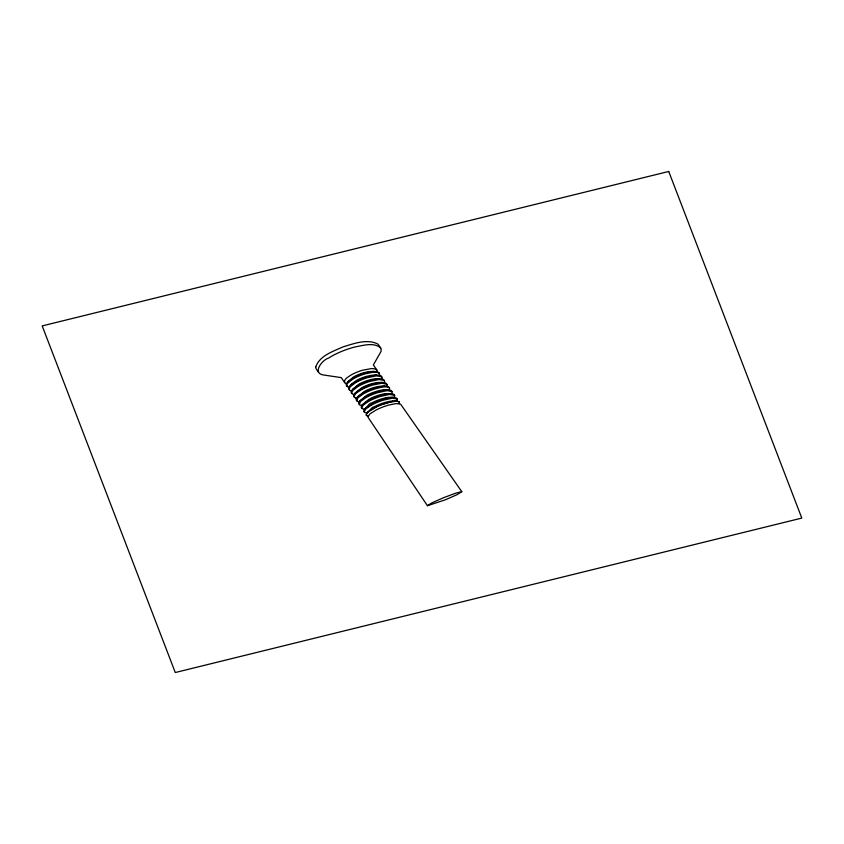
<?xml version="1.0" encoding="UTF-8"?>
<svg xmlns="http://www.w3.org/2000/svg" width="844" height="844" viewBox="0 0 844 844"><rect width="100%" height="100%" fill="white"/><g stroke="black" fill="none" stroke-linecap="round" stroke-linejoin="round"><path stroke-width="1.27" d="M315.772 366.876C319.602 355.693 332.947 351.452 342.801 346.979C353.689 343.666 366.591 338.634 377.574 343.877A6.625 4.8 -5.6 0 1 378.502 344.827L381.077 348.646L381.098 351.326L373.354 364.977L376.783 369.883L375.263 368.912L371.74 368.543L362.53 370.21A47.507 34.456 -5.6 0 0 356.611 372.309L355.788 372.658A39.858 28.918 -5.6 0 0 350.513 375.348C348.266 377.025 343.624 379.104 344.584 382.564A3.534 2.564 -5.6 0 0 346.504 383.63A3.46 2.511 -5.6 0 0 346.473 385.497M427.402 505.672L431.854 502.876L443.881 497.58L456.33 492.959L461.826 491.725L456.91 494.742L445.463 499.764L427.454 505.735L367.942 417.147L369.809 414.003L375.939 410.089A57.107 41.43 -5.6 0 1 388.472 405.12L396.184 403.537L400.626 404.171L461.826 491.725M380.127 386.742A20.9 15.16 -5.6 0 1 384.78 386.141L385.033 386.162A8.778 6.372 -5.6 0 1 386.763 386.257L387.122 385.075A2.384 1.73 -5.6 0 0 386.879 384.326L386.373 383.609A3.387 2.458 -5.6 0 0 384.263 382.648M377.616 386.636L374.451 387.385A39.415 28.59 -5.6 0 0 364.059 391.616L357.434 397.07A8.693 6.298 -5.6 0 0 356.548 398.199L356.157 399.391A2.321 1.688 -5.6 0 0 356.368 400.13L356.864 400.858A2.237 1.625 -5.6 0 0 357.434 401.364L359.111 401.881A8.598 6.246 -5.6 0 1 359.861 400.942L365.23 397.028A46.367 33.633 -5.6 0 1 370.621 394.359A55.018 39.911 -5.6 0 1 377.437 391.838L382.722 390.477A24.761 17.967 -5.6 0 1 385.782 389.991M385.792 390.023A11.805 8.556 -5.6 0 1 389.253 389.928L389.654 388.62A2.226 1.614 -5.6 0 0 389.443 387.976L388.926 387.259A2.416 1.751 -5.6 0 0 388.124 386.647L387.512 386.415A5.127 3.714 -5.6 0 0 386.752 386.267M359.111 401.881L358.679 403.327A2.099 1.53 -5.6 0 0 358.869 403.843L359.365 404.571A2.078 1.509 -5.6 0 0 359.818 405.004L361.696 405.563A8.366 6.066 -5.6 0 1 362.245 404.877L368.923 399.286A37.959 27.535 -5.6 0 1 372.647 397.44A43.761 31.745 -5.6 0 1 378.872 395.119L382.796 394.116A16.31 11.837 -5.6 0 1 387.048 393.578M387.048 393.61L390.614 393.61A8.651 6.277 -5.6 0 1 391.743 393.663L392.186 392.07A2.026 1.466 -5.6 0 0 392.006 391.648L391.5 390.93A2.173 1.572 -5.6 0 0 390.93 390.445L389.242 389.96M361.696 405.563L361.2 407.167A1.952 1.424 -5.6 0 0 361.369 407.568L361.865 408.306A1.931 1.403 -5.6 0 0 362.213 408.665C366.37 411.028 367.741 403.052 371.961 402.831A43.371 31.46 -5.6 0 1 381.446 398.938L385.402 397.883M385.423 397.925A16.3 11.816 -5.6 0 1 389.791 397.313L394.137 397.397L394.77 395.762A1.931 1.403 -5.6 0 0 394.581 395.34L394.074 394.612A1.962 1.424 -5.6 0 0 393.737 394.275L391.743 393.673M364.291 409.266L363.743 411.017A1.804 1.308 -5.6 0 0 363.891 411.313L364.386 412.051A1.793 1.298 -5.6 0 0 364.64 412.326C368.87 415.016 370.221 406.913 374.441 406.702A44.637 32.378 -5.6 0 1 384.02 402.757L388.029 401.67A16.869 12.238 -5.6 0 1 392.323 401.079M392.323 401.111L396.638 401.153L397.334 399.36A1.783 1.298 -5.6 0 0 397.176 399.054L396.669 398.315A1.815 1.319 -5.6 0 0 396.416 398.062L394.232 397.408M366.918 412.99L366.94 412.969A6.14 4.452 -5.6 0 0 366.591 413.454L366.275 414.773A1.72 1.245 -5.6 0 0 366.412 415.079L366.444 415.132M367.203 412.653L370.294 410.068L376.92 406.523A68.301 49.543 -5.6 0 1 381.72 404.508L390.603 401.839A23.948 17.376 -5.6 0 1 394.707 401.195L396.216 401.143M362.287 404.835L367.815 400.826A47.718 34.615 -5.6 0 1 373.217 398.157A56.675 41.113 -5.6 0 1 380.053 395.625L385.328 394.243A20.235 14.675 -5.6 0 1 390.614 393.578M364.766 408.696L374.388 402.641A66.148 47.981 -5.6 0 1 379.146 400.647L387.966 398.03A25.425 18.441 -5.6 0 1 391.278 397.482A14.063 10.202 -5.6 0 1 393.409 397.366M359.871 400.921L366.486 395.446A40.449 29.34 -5.6 0 1 377.004 391.173L380.201 390.361A16.352 11.869 -5.6 0 1 384.315 389.854L387.818 389.875M349.395 389.865A3.439 2.5 -5.6 0 0 351.505 390.856A8.873 6.435 -5.6 0 1 352.644 389.379L358.594 384.389A34.53 25.046 -5.6 0 1 363.521 381.963A39.963 28.981 -5.6 0 1 368.933 380.074L372.499 379.22A16.49 11.964 -5.6 0 1 376.139 378.808M352.644 389.369L357.592 385.729A42.801 31.049 -5.6 0 1 362.909 383.06L363.743 382.701A50.988 36.988 -5.6 0 1 369.683 380.57L376.308 379.051A21.501 15.593 -5.6 0 1 377.711 378.882L377.964 378.851A15.403 11.172 -5.6 0 1 379.483 378.777A8.978 6.509 -5.6 0 1 381.804 378.924A3.408 2.469 -5.6 0 0 381.878 377.046M376.888 371.676A9.284 6.741 -5.6 0 0 373.945 371.487L370.727 371.539A16.574 12.027 -5.6 0 0 367.425 371.909L363.933 372.689A37.801 27.419 -5.6 0 0 358.025 374.768A32.705 23.727 -5.6 0 0 353.33 377.162L347.654 381.994A8.588 6.224 -5.6 0 0 346.473 383.661M347.928 381.71L352.887 378.101A41.483 30.089 -5.6 0 1 358.099 375.506A47.844 34.699 -5.6 0 1 364.692 373.132L369.841 371.898A20.551 14.907 -5.6 0 1 373.945 371.444M357.666 396.838L362.667 393.241A45.122 32.726 -5.6 0 1 368.026 390.572A53.478 38.792 -5.6 0 1 374.841 388.061L380.116 386.721M376.139 378.819L379.483 378.777M382.258 382.459L378.861 382.49A16.437 11.921 -5.6 0 0 375.052 382.944L371.919 383.651A38.423 27.873 -5.6 0 0 361.643 387.807L355.145 393.093L360.114 389.485A43.909 31.85 -5.6 0 1 365.463 386.805L366.296 386.447A52.402 38.012 -5.6 0 1 372.257 384.305L378.428 382.828A22.387 16.236 -5.6 0 1 380.444 382.564A15.435 11.194 -5.6 0 1 382.258 382.459A8.936 6.488 -5.6 0 1 384.273 382.585M385.033 386.162L381.583 386.183A16.374 11.879 -5.6 0 0 377.627 386.657M396.638 401.153L399.022 401.786A1.72 1.245 -5.6 0 1 399.275 402.039A2.648 1.92 -5.6 0 1 399.106 403.548M366.918 415.575L366.792 415.491A1.72 1.255 -5.6 0 1 366.38 414.974L366.602 413.644A9.168 6.646 -5.6 0 1 367.952 412.083L376.93 406.65A64.123 46.515 -5.6 0 1 381.847 404.582L389.559 402.177L396.152 401.238A6.984 5.064 -5.6 0 1 397.176 401.28L399.043 401.839A1.751 1.266 -5.6 0 1 399.296 402.092M397.176 399.054L392.386 398.178L383.197 400.183A58.753 42.611 -5.6 0 0 376.34 402.736A49.448 35.87 -5.6 0 0 370.917 405.394L365.8 408.918L364.218 411.65A1.857 1.34 -5.6 0 0 364.386 412.051M394.581 395.34L389.759 394.412L380.57 396.374A57.002 41.345 -5.6 0 0 373.734 398.906A47.981 34.804 -5.6 0 0 368.322 401.575L363.236 405.12L361.696 407.905A2.004 1.456 -5.6 0 0 361.865 408.306M392.006 391.648L387.143 390.656L377.954 392.576A55.335 40.143 -5.6 0 0 371.128 395.097A46.642 33.834 -5.6 0 0 365.737 397.767L360.441 401.586L359.365 404.571M386.879 384.326L381.963 383.208L372.763 385.043A52.666 38.202 -5.6 0 0 366.802 387.185L365.958 387.544A44.152 32.03 -5.6 0 0 360.61 390.223C358.383 391.901 353.689 393.726 354.385 397.165A2.648 1.92 -5.6 0 0 355.493 397.925M380.623 347.802C373.554 342.063 363.131 345.512 355.05 346.947A71.719 52.022 -5.6 0 0 351.241 348.002A79.98 58.014 -5.6 0 0 336.228 353.826L333.907 354.997A64.513 46.8 -5.6 0 0 328.601 358.067C321.416 360.209 311.7 374.071 324.486 375.126L341.25 377.616L344.584 382.564M378.787 372.763L379.283 373.47L377.31 372.404L372.795 372.278L365.072 373.892A48.699 35.321 -5.6 0 0 359.143 376.002L358.31 376.35A40.86 29.635 -5.6 0 0 353.024 379.04L347.907 382.976L346.873 384.664L347.011 386.193L346.536 385.476M381.309 376.361L381.804 377.068A2.458 1.783 -5.6 0 0 381.499 376.74L376.487 375.854L367.625 377.595A49.944 36.229 -5.6 0 0 361.686 379.716L360.852 380.064A41.905 30.395 -5.6 0 0 355.535 382.743L350.629 386.404A10.086 7.311 -5.6 0 0 349.796 387.417L349.279 389.464A2.405 1.741 -5.6 0 0 349.458 389.833L348.973 389.116A3.418 2.479 -5.6 0 1 349.036 387.291M351.431 392.766L351.916 393.483L351.811 392.017L352.887 390.361L358.067 386.478A43.002 31.196 -5.6 0 1 363.395 383.798L364.239 383.44A51.262 37.189 -5.6 0 1 370.189 381.309L379.04 379.536L384.02 380.359A2.332 1.688 -5.6 0 1 384.337 380.686L383.841 379.969A3.418 2.479 -5.6 0 0 381.783 378.988M353.9 396.437L354.385 397.165M318.388 372.215L316.394 369.187A6.921 5.022 -5.6 0 1 315.783 366.876M356.864 400.858L357.909 397.819L363.173 393.99A45.365 32.905 -5.6 0 1 368.543 391.31A53.763 39.003 -5.6 0 1 375.348 388.799L380.623 387.459A21.374 15.508 -5.6 0 1 385.096 386.879L385.729 386.89A9.938 7.206 -5.6 0 1 386.626 386.921L389.137 387.66A2.089 1.519 -5.6 0 1 389.432 387.976M376.835 369.862A3.492 2.532 -5.6 0 1 376.825 371.687M356.558 398.199A4.705 3.418 -5.6 0 1 355.482 397.935M348.994 387.238A3.492 2.532 -5.6 0 1 346.947 386.214M348.962 387.269A8.704 6.319 -5.6 0 1 350.154 385.687M351.347 392.787A3.387 2.458 -5.6 0 1 351.547 390.92M353.879 396.448A2.648 1.92 -5.6 0 1 353.72 395.351L353.773 395.097A4.958 3.598 -5.6 0 1 354.016 394.549A8.778 6.372 -5.6 0 1 355.039 393.22M368.1 415.934A2.616 1.899 -5.6 0 1 366.412 415.216M354.026 394.496A3.418 2.479 -5.6 0 1 351.832 393.526M376.857 371.74A3.503 2.543 -5.6 0 1 378.851 372.731M379.357 373.449A3.45 2.5 -5.6 0 1 379.283 375.295A3.45 2.5 -5.6 0 1 381.372 376.329M376.709 375.126A9.168 6.646 -5.6 0 1 379.336 375.285M384.421 380.665A3.376 2.448 -5.6 0 1 384.21 382.575M368.132 415.849A2.732 1.983 -5.6 0 1 366.391 415.164M352.243 383.524L350.281 385.529A15.129 10.972 -5.6 0 1 350.977 384.864L359.555 379.705A55.387 40.174 -5.6 0 1 364.049 377.869L374.272 375.295A20.435 14.823 -5.6 0 1 374.979 375.211L375.707 375.158A15.203 11.035 -5.6 0 1 376.603 375.105L373.428 375.169A16.532 11.995 -5.6 0 0 369.957 375.569L366.423 376.371A38.856 28.19 -5.6 0 0 360.43 378.502A33.633 24.402 -5.6 0 0 356.21 380.612L352.243 383.524M668.733 171.469L42.2 325.911L175.267 672.531L801.8 518.089L668.733 171.469"/></g></svg>
